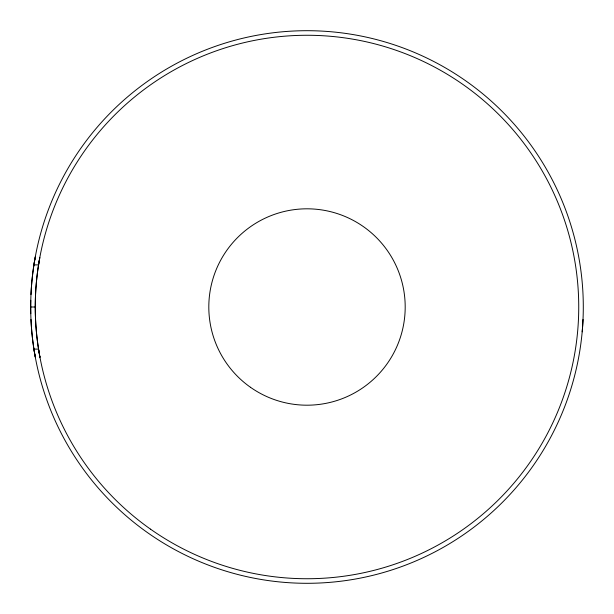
<?xml version="1.0" encoding="UTF-8"?>
<svg xmlns="http://www.w3.org/2000/svg" width="614" height="614" viewBox="0 0 614 614"><rect width="100%" height="100%" fill="white"/><g stroke="black" fill="none" stroke-linecap="round" stroke-linejoin="round"><path stroke-width="0.92" d="M34.177 350.694C29.503 321.575 29.541 291.711 34.292 262.6M38.628 349.589C34.154 321.483 34.146 292.678 38.598 264.573M34 264.411L33.923 264.895L38.552 264.895L38.805 263.306M34.146 263.475L34.223 263.03M38.628 264.411L38.697 263.936M34.269 262.708L34.369 262.14M38.774 263.475L39.058 261.787M34.361 262.186L34.453 261.602M38.851 263.03L38.92 262.6M34.422 261.787L34.545 261.088M34.491 261.395L34.622 260.597M38.997 262.14L39.119 261.395M34.614 260.666L34.737 259.922M39.089 261.602L39.258 260.597M34.729 259.998L34.844 259.308M39.242 260.666L39.334 260.136M34.829 259.392L34.914 258.931M39.304 260.328L39.549 258.931M34.883 259.108L35.013 258.356M34.975 258.594L35.09 257.934M39.473 259.392L39.611 258.586M35.059 258.126L35.305 256.775M39.565 258.847L39.672 258.271M39.657 258.356L39.826 257.427M30.7 307L35.267 307M38.552 349.105L33.923 349.105L34 349.589M39.941 357.179L39.81 356.496M39.948 357.225L39.849 356.688M39.826 356.573L39.672 355.729M35.259 356.995L35.082 356.013M39.611 355.406L39.695 355.859M35.006 355.567L35.121 356.25M34.929 355.153L35.013 355.644M39.334 353.864L39.488 354.692M34.829 354.608L34.944 355.245M39.242 353.334L39.365 354.002M34.775 354.293L34.844 354.692M39.258 353.403L39.089 352.398M34.668 353.672L34.783 354.309M34.614 353.334L34.706 353.864M38.997 351.86L39.119 352.605M34.622 353.403L34.453 352.398M38.989 351.814L39.058 352.213M34.361 351.814L34.491 352.605M38.805 350.694L38.92 351.4M34.369 351.86L34.146 350.525M38.598 349.427L38.851 350.97M34.223 350.97L34.292 351.4M38.697 350.064L38.774 350.525M30.976 294.574A276.3 276.3 0 0 1 325.635 31.329A276.3 276.3 0 0 1 582.179 331.829M583.024 319.426A276.3 276.3 0 0 1 307 583.3A276.3 276.3 0 0 1 30.976 319.426M30.784 313.693A276.3 276.3 0 0 1 30.784 300.307M150.537 529.168A271.733 271.733 0 0 0 577.636 331.414A271.733 271.733 0 0 0 192.827 60.418A271.733 271.733 0 0 0 150.537 529.168M250.466 387.281A98.186 98.186 0 0 0 404.795 315.826A98.186 98.186 0 0 0 265.747 217.901A98.186 98.186 0 0 0 250.466 387.281"/></g></svg>
